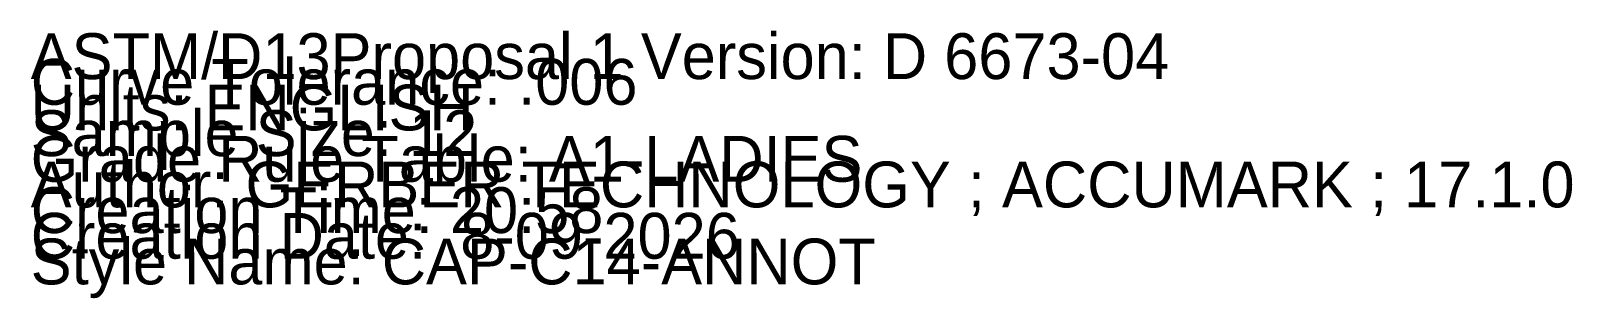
# Model space of a CAD drawing. Extents: x 0 to 12.2, y -0.1 to 18.4.
# Drawn here: x 0 to 8.4, y -0.08 to 1.38 of the extents above; entities outside this region: 1.
import ezdxf

# ---------------------------------------------------------------- set-up
doc = ezdxf.new("R2010")
doc.units = 0

# ---------------------------------------------------------------- blocks, each defined once
blk = doc.blocks.new('CAP-C14-ANNOT_12')
at = {"layer": '1'}
for points in [[(5.4988, 14.4832), (5.4988, 18.4202)], [(5.4988, 18.4202), (9.4358, 18.4202)], [(9.4358, 18.4202), (9.4358, 14.4832)], [(9.4358, 14.4832), (7.4673, 14.4832), (5.4988, 14.4832)]]:
    blk.add_lwpolyline(points, dxfattribs=at)
at = {"layer": '2'}
for p in [(5.4988, 18.4202), (5.4988, 18.4202), (9.4358, 18.4202), (9.4358, 18.4202), (6.483, 16.4517), (8.4515, 16.4517), (5.4988, 14.4832), (5.4988, 14.4832), (9.4358, 14.4832), (9.4358, 14.4832)]:
    blk.add_point(p, dxfattribs=at)
at = {"layer": '3'}
blk.add_point((7.4673, 14.4832), dxfattribs=at)
at = {"layer": '5'}
blk.add_line((6.483, 16.4517), (8.4515, 16.4517), dxfattribs=at)
at = {"layer": '7'}
blk.add_line((6.483, 16.4517), (8.4515, 16.4517), dxfattribs=at)
at = {"layer": '84'}
for points in [[(5.4988, 14.4832), (5.4988, 18.4202)], [(5.4988, 18.4202), (9.4358, 18.4202)], [(9.4358, 18.4202), (9.4358, 14.4832)], [(9.4358, 14.4832), (7.4673, 14.4832), (5.4988, 14.4832)]]:
    blk.add_lwpolyline(points, dxfattribs=at)
at = {"layer": '1'}
for s, p in [('SIZE: 12', (7.4673, 17.0117)), ('CATEGORY: CAP-C14-ANNOT', (7.4673, 16.8717)), ('ANNOTATION: collar', (7.4673, 16.7317)), ('Quantity: 1,0', (7.4673, 16.5917)), ('Piece Name: CAP-C14-ANNOT', (7.4673, 16.4517))]:
    blk.add_text(s, height=0.25, dxfattribs=at).set_placement(p)

msp = doc.modelspace()

# ---------------------------------------------------------------- block references
at = {"layer": '1'}
msp.add_blockref('CAP-C14-ANNOT_12', (0, 0), dxfattribs=at)

# ---------------------------------------------------------------- texts
for s, p in [('ASTM/D13Proposal 1 Version: D 6673-04', (0, 1.12)), ('Curve Tolerance: .006', (0, 0.98)), ('Units: ENGLISH', (0, 0.84)), ('Sample Size: 12', (0, 0.7)), ('Grade Rule Table: A1-LADIES', (0, 0.56)), ('Author: GERBER TECHNOLOGY ; ACCUMARK ; 17.1.0', (0, 0.42)), ('Creation Time: 20:58', (0, 0.28)), ('Creation Date:  8-09-2026', (0, 0.14)), ('Style Name: CAP-C14-ANNOT', (0, 0))]:
    msp.add_text(s, height=0.25, dxfattribs=at).set_placement(p)

doc.saveas('drawing.dxf')
